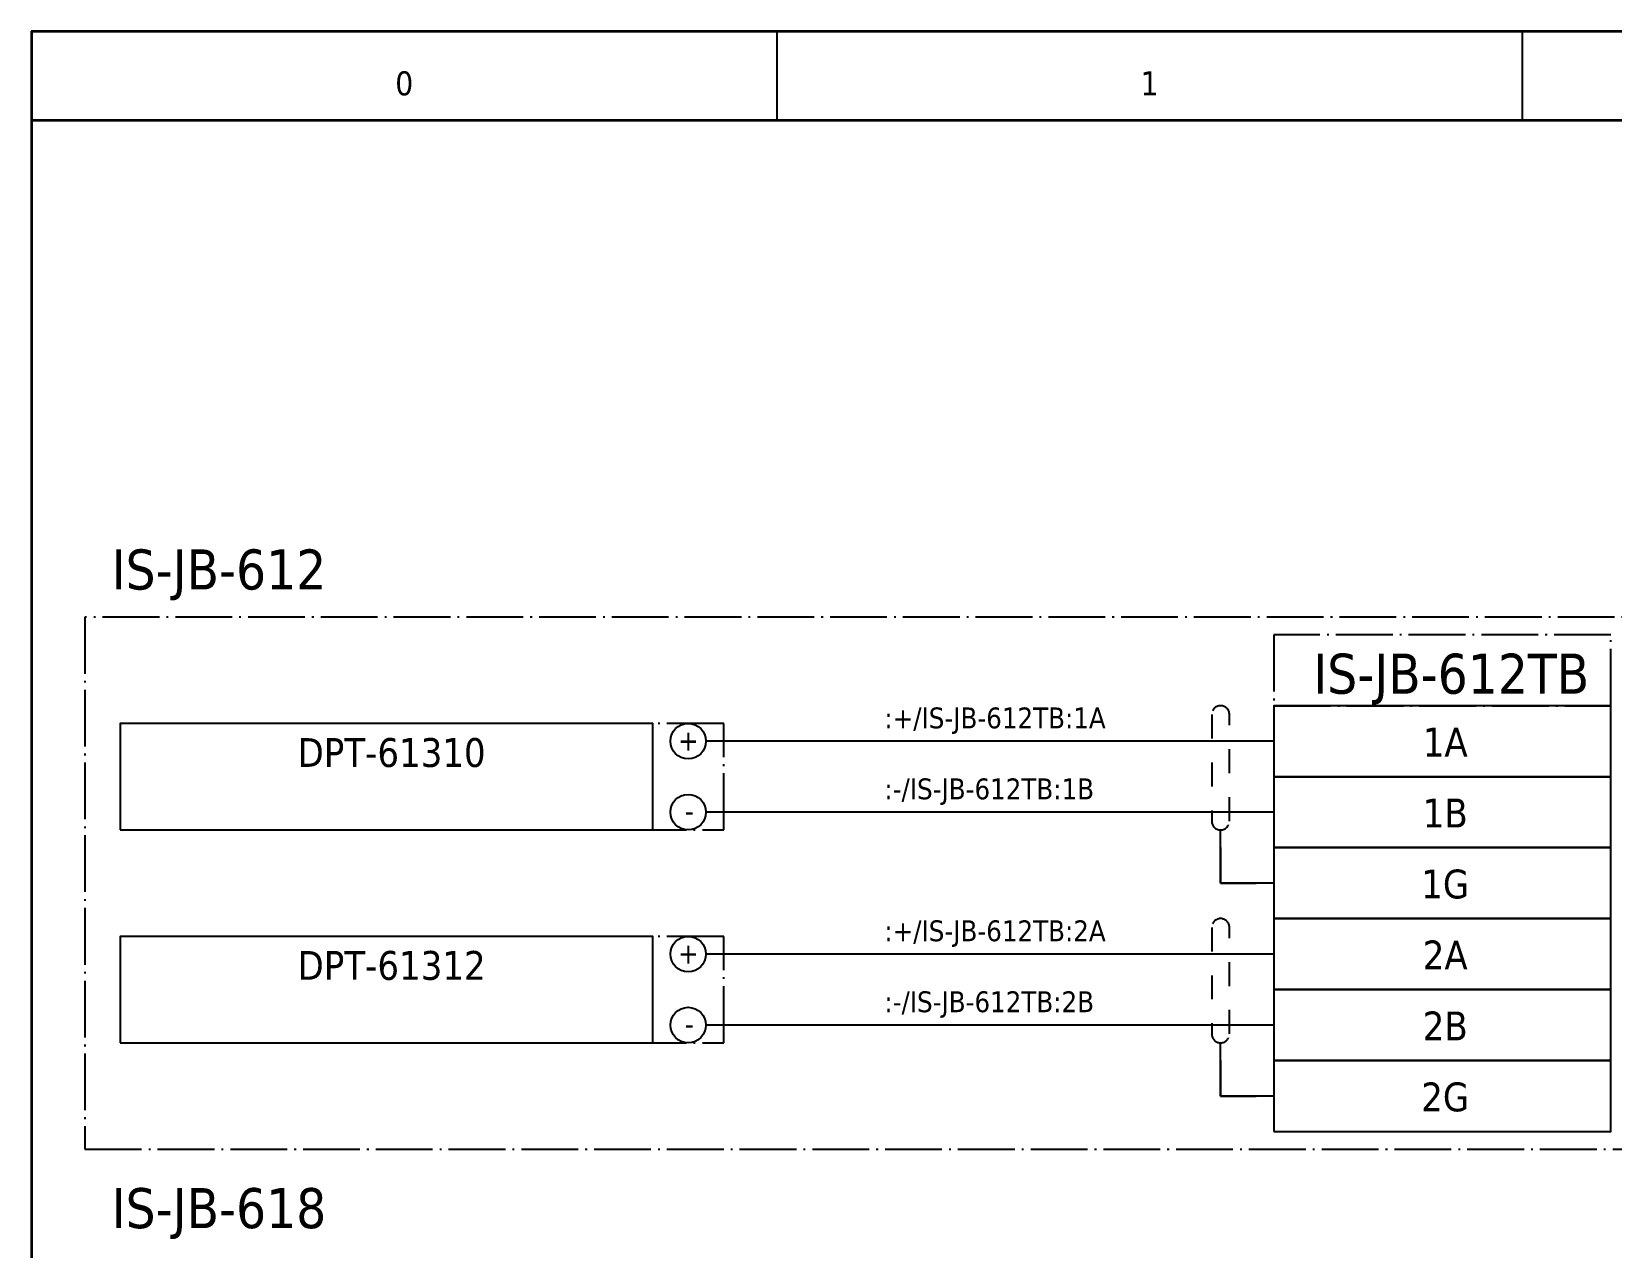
# Model space of a CAD drawing. Header units: millimetres. Extents: x 0 to 1792788, y -13 to 262234.
# Drawn here: x 0 to 89, y 228.5 to 297 of the extents above; entities that cross this region are included whole.
import ezdxf
from ezdxf.enums import TextEntityAlignment as Align

# ---------------------------------------------------------------- set-up
doc = ezdxf.new("R2010")
doc.units = ezdxf.units.MM
doc.linetypes.add('EPL_DASH', pattern=[1, 0.5, -0.5])
doc.linetypes.add('EPL_DASHDOT', pattern=[1, 0.8, -0.1, 0, -0.1])
for name, color, linetype, lineweight in [('EPLAN108', 5, 'Continuous', 35), ('EPLAN201', 7, 'Continuous', 35), ('EPLAN300', 5, 'Continuous', 25), ('EPLAN302', 5, 'Continuous', 25), ('EPLAN305', 5, 'Continuous', 25), ('EPLAN307', 134, 'EPL_DASHDOT', 25), ('EPLAN311', 7, 'Continuous', 25), ('EPLAN314', 5, 'EPL_DASH', 25), ('EPLAN400', 5, 'Continuous', 35), ('EPLAN405', 7, 'Continuous', 25), ('EPLAN421', 5, 'Continuous', 35), ('EPLAN433', 251, 'Continuous', 35), ('EPLAN440', 73, 'Continuous', 35), ('EPLAN451', 7, 'Continuous', 35), ('EPLAN452', 7, 'Continuous', 35), ('EPLAN453', 7, 'Continuous', 35), ('EPLAN500', 7, 'Continuous', 35), ('EPLAN501', 7, 'Continuous', 35), ('EPLAN502', 7, 'Continuous', 35), ('EPLAN503', 7, 'Continuous', 35), ('EPLAN504', 7, 'Continuous', 35), ('EPLAN546', 1, 'Continuous', 25)]:
    doc.layers.add(name, color=color, linetype=linetype, lineweight=lineweight)
doc.styles.add('Tahoma', font='')
doc.styles.get('Tahoma').set_extended_font_data('Tahoma')

# ---------------------------------------------------------------- blocks, each defined once
blk = doc.blocks.new('EPLFRAME')
at = {"layer": 'EPLAN201', "linetype": 'Continuous', "lineweight": 25, "ltscale": 4}
for p, q in [((42, 297), (42, 292)), ((84, 297), (84, 292))]:
    blk.add_line(p, q, dxfattribs=at)
at = {"layer": 'EPLAN201', "linetype": 'Continuous', "lineweight": 35, "ltscale": 4}
blk.add_line((0, 292), (420, 292), dxfattribs=at)
blk.add_lwpolyline([(0, 0), (420, 0), (420, 297), (0, 297)], close=True, dxfattribs=at)
at = {"layer": 'EPLAN451', "color": 7, "style": 'Tahoma'}
for tag, p, height in [('14_10014', (101, 12), 2.257), ('14_10015', (185, 12), 2.257), ('14_10011', (101, 5), 2.257), ('14_10013', (332, 5), 1.625), ('14_10151', (73, 1), 1.625), ('14_10300', (415, 1), 1.625)]:
    blk.add_attdef(tag, p, '', height=height, dxfattribs=at)
blk.add_attdef('4_25020', text='', height=1.625, dxfattribs=at).set_placement((413, 1), align=Align.RIGHT)
at = {"layer": 'EPLAN452', "color": 7, "style": 'Tahoma'}
for tag, p, height in [('4_11041', (1, 17), 2.257), ('4_11071[1]', (1, 13), 1.625), ('4_11074[1]', (21, 13), 1.625), ('4_11070[1]', (41, 13), 1.625), ('4_11024', (73, 13), 1.625), ('4_11011', (231, 12), 2.257), ('4_11030', (301, 12), 2.257), ('4_20132_1001', (374, 13), 1.625), ('4_11071[2]', (1, 9), 1.625), ('4_11074[2]', (21, 9), 1.625), ('4_11070[2]', (41, 9), 1.625), ('4_11022', (73, 9), 1.625), ('4_20134_1001', (374, 9), 1.625), ('4_11071[3]', (1, 5), 1.625), ('4_11074[3]', (21, 5), 1.625), ('4_11070[3]', (41, 5), 1.625), ('4_11080', (73, 5), 1.625), ('4_11059', (301, 5), 1.625)]:
    blk.add_attdef(tag, p, '', height=height, dxfattribs=at)
for tag, height, p in [('4_11040', 2.257, (419, 17)), ('4_11000', 1.625, (419, 5)), ('4_11085', 1.625, (141, 1)), ('4_11086', 1.625, (183, 1))]:
    blk.add_attdef(tag, text='', height=height, dxfattribs=at).set_placement(p, align=Align.RIGHT)
at = {"layer": 'EPLAN453', "color": 7, "style": 'Tahoma'}
for tag, p in [('53_19005_1', (21, 293)), ('53_19005', (63, 293)), ('53_19005_8', (105, 293)), ('53_19005_6', (147, 293)), ('53_19005_7', (189, 293)), ('53_19005_9', (231, 293)), ('53_19005_3', (273, 293)), ('53_19005_2', (315, 293)), ('53_19005_4', (357, 293)), ('53_19005_5', (399, 293))]:
    blk.add_attdef(tag, text='', height=1.355, dxfattribs=at).set_placement(p, align=Align.BOTTOM_CENTER)
blk = doc.blocks.new('EPLSYM_LibrarySPECIAL_en_US_Symbol427_Variant5_Placement1_48')
at = {"layer": 'EPLAN421', "color": 5, "style": 'Tahoma'}
for tag, p in [('17_20029[1]', (-0.9525, 3.335)), ('17_20029[2]', (20.0025, 3.335))]:
    blk.add_attdef(tag, text='', height=1.1739, dxfattribs=at).set_placement(p, align=Align.BOTTOM_RIGHT)
at = {"layer": 'EPLAN433', "color": 251, "style": 'Tahoma'}
blk.add_attdef('17_20406_1', text='', height=1.6254, dxfattribs=at).set_placement((0.9525, 1.5875), align=Align.BOTTOM_RIGHT)
blk.add_attdef('17_20406', text='', height=1.6254, dxfattribs=at).set_placement((0.9525, 1.5875), align=Align.BOTTOM_LEFT)
blk = doc.blocks.new('EPLSYM_LibrarySPECIAL_en_US_Symbol427_Variant5_Placement1_49')
at = {"layer": 'EPLAN421', "color": 5, "style": 'Tahoma'}
for tag, p in [('17_20029[1]', (-0.9525, 3.335)), ('17_20029[2]', (20.0025, 3.335))]:
    blk.add_attdef(tag, text='', height=1.1739, dxfattribs=at).set_placement(p, align=Align.BOTTOM_RIGHT)
at = {"layer": 'EPLAN433', "color": 251, "style": 'Tahoma'}
blk.add_attdef('17_20406_1', text='', height=1.6254, dxfattribs=at).set_placement((0.9525, 1.5875), align=Align.BOTTOM_RIGHT)
blk.add_attdef('17_20406', text='', height=1.6254, dxfattribs=at).set_placement((0.9525, 1.5875), align=Align.BOTTOM_LEFT)
blk = doc.blocks.new('EPLSYM_LibrarySPECIAL_en_US_Symbol427_Variant5_Placement1_50')
at = {"layer": 'EPLAN421', "color": 5, "style": 'Tahoma'}
for tag, p in [('17_20029[1]', (-0.9525, 3.335)), ('17_20029[2]', (20.0025, 3.335))]:
    blk.add_attdef(tag, text='', height=1.1739, dxfattribs=at).set_placement(p, align=Align.BOTTOM_RIGHT)
at = {"layer": 'EPLAN433', "color": 251, "style": 'Tahoma'}
blk.add_attdef('17_20406_1', text='', height=1.6254, dxfattribs=at).set_placement((0.9525, 1.5875), align=Align.BOTTOM_RIGHT)
blk.add_attdef('17_20406', text='', height=1.6254, dxfattribs=at).set_placement((0.9525, 1.5875), align=Align.BOTTOM_LEFT)
blk = doc.blocks.new('EPLSYM_LibrarySPECIAL_en_US_Symbol427_Variant5_Placement1_51')
at = {"layer": 'EPLAN421', "color": 5, "style": 'Tahoma'}
for tag, p in [('17_20029[1]', (-0.9525, 3.335)), ('17_20029[2]', (20.0025, 3.335))]:
    blk.add_attdef(tag, text='', height=1.1739, dxfattribs=at).set_placement(p, align=Align.BOTTOM_RIGHT)
at = {"layer": 'EPLAN433', "color": 251, "style": 'Tahoma'}
blk.add_attdef('17_20406_1', text='', height=1.6254, dxfattribs=at).set_placement((0.9525, 1.5875), align=Align.BOTTOM_RIGHT)
blk.add_attdef('17_20406', text='', height=1.6254, dxfattribs=at).set_placement((0.9525, 1.5875), align=Align.BOTTOM_LEFT)
blk = doc.blocks.new('EPLSYM_LibrarySPECIAL_Symbol2_Variant0_Placement1')
at = {"layer": 'EPLAN307', "lineweight": 25, "ltscale": 4}
blk.add_lwpolyline([(0, -6), (34, -6), (34, 0), (0, 0)], close=True, dxfattribs=at)
at = {"layer": 'EPLAN400', "color": 5, "style": 'Tahoma'}
blk.add_attdef('88_20010', text='', height=2.2575, dxfattribs=at).set_placement((-1.5, -0.9515), align=Align.TOP_RIGHT)
at = {"layer": 'EPLAN500', "color": 7, "style": 'Tahoma'}
blk.add_attdef('88_20027', text='', height=1.6254, dxfattribs=at).set_placement((-1.5, -4.57508), align=Align.TOP_RIGHT)
at = {"layer": 'EPLAN501', "color": 7, "style": 'Tahoma'}
blk.add_attdef('88_20011', text='', height=1.6254, dxfattribs=at).set_placement((-1.5, -9.97508), align=Align.TOP_RIGHT)
at = {"layer": 'EPLAN502', "color": 7, "style": 'Tahoma'}
blk.add_attdef('88_20025', text='', height=1.6254, dxfattribs=at).set_placement((-1.5, -12.67508), align=Align.TOP_RIGHT)
at = {"layer": 'EPLAN503', "color": 7, "style": 'Tahoma'}
blk.add_attdef('88_20024', text='', height=1.6254, dxfattribs=at).set_placement((-1.5, -15.37508), align=Align.TOP_RIGHT)
at = {"layer": 'EPLAN504', "color": 7, "style": 'Tahoma'}
blk.add_attdef('88_20901[1]', text='', height=1.6254, dxfattribs=at).set_placement((-1.5, -7.27508), align=Align.TOP_RIGHT)
blk = doc.blocks.new('EPLSYM_LibrarySPECIAL_Symbol0_Variant0_Placement1')
at = {"layer": 'EPLAN305', "lineweight": 25, "ltscale": 4}
blk.add_lwpolyline([(0, -6), (30, -6), (30, 0), (0, 0)], close=True, dxfattribs=at)
at = {"layer": 'EPLAN400', "color": 5, "style": 'Tahoma'}
blk.add_attdef('17_20010', text='', height=2.2575, dxfattribs=at).set_placement((-1.5, -0.9515), align=Align.TOP_RIGHT)
at = {"layer": 'EPLAN440', "color": 73, "style": 'Tahoma'}
blk.add_attdef('17_20300', text='', height=1.6254, dxfattribs=at).set_placement((-1.5, -4.57508), align=Align.TOP_RIGHT)
at = {"layer": 'EPLAN500', "color": 7, "style": 'Tahoma'}
blk.add_attdef('17_20027', text='', height=1.6254, dxfattribs=at).set_placement((-1.5, -7.27508), align=Align.TOP_RIGHT)
at = {"layer": 'EPLAN501', "color": 7, "style": 'Tahoma'}
blk.add_attdef('17_20011', text='', height=1.6254, dxfattribs=at).set_placement((-1.5, -12.67508), align=Align.TOP_RIGHT)
at = {"layer": 'EPLAN502', "color": 7, "style": 'Tahoma'}
blk.add_attdef('17_20025', text='', height=1.6254, dxfattribs=at).set_placement((-1.5, -15.37508), align=Align.TOP_RIGHT)
at = {"layer": 'EPLAN503', "color": 7, "style": 'Tahoma'}
blk.add_attdef('17_20024', text='', height=1.6254, dxfattribs=at).set_placement((-1.5, -18.07508), align=Align.TOP_RIGHT)
at = {"layer": 'EPLAN504', "color": 7, "style": 'Tahoma'}
blk.add_attdef('17_20901[1]', text='', height=1.6254, dxfattribs=at).set_placement((-1.5, -9.97508), align=Align.TOP_RIGHT)
blk = doc.blocks.new('EPLSYM_LibrarySPECIAL_Symbol17_Variant3_Placement1')
at = {"layer": 'EPLAN302', "lineweight": 25, "ltscale": 4}
blk.add_line((4, 0), (1, 0), dxfattribs=at)
blk.add_circle((0, 0), 1, dxfattribs=at)
at = {"layer": 'EPLAN421', "color": 5, "style": 'Tahoma'}
blk.add_attdef('17_20039', text='', height=1.174, dxfattribs=at).set_placement((3, 1), align=Align.BOTTOM_RIGHT)
blk = doc.blocks.new('EPLSYM_LibrarySPECIAL_Symbol2_Variant0_Placement1_1')
at = {"layer": 'EPLAN307', "lineweight": 25, "ltscale": 4}
blk.add_lwpolyline([(0, -6), (34, -6), (34, 0), (0, 0)], close=True, dxfattribs=at)
at = {"layer": 'EPLAN400', "color": 5, "style": 'Tahoma'}
blk.add_attdef('88_20010', text='', height=2.2575, dxfattribs=at).set_placement((-1.5, -0.9515), align=Align.TOP_RIGHT)
at = {"layer": 'EPLAN500', "color": 7, "style": 'Tahoma'}
blk.add_attdef('88_20027', text='', height=1.6254, dxfattribs=at).set_placement((-1.5, -4.57508), align=Align.TOP_RIGHT)
at = {"layer": 'EPLAN501', "color": 7, "style": 'Tahoma'}
blk.add_attdef('88_20011', text='', height=1.6254, dxfattribs=at).set_placement((-1.5, -9.97508), align=Align.TOP_RIGHT)
at = {"layer": 'EPLAN502', "color": 7, "style": 'Tahoma'}
blk.add_attdef('88_20025', text='', height=1.6254, dxfattribs=at).set_placement((-1.5, -12.67508), align=Align.TOP_RIGHT)
at = {"layer": 'EPLAN503', "color": 7, "style": 'Tahoma'}
blk.add_attdef('88_20024', text='', height=1.6254, dxfattribs=at).set_placement((-1.5, -15.37508), align=Align.TOP_RIGHT)
at = {"layer": 'EPLAN504', "color": 7, "style": 'Tahoma'}
blk.add_attdef('88_20901[1]', text='', height=1.6254, dxfattribs=at).set_placement((-1.5, -7.27508), align=Align.TOP_RIGHT)
blk = doc.blocks.new('EPLSYM_LibrarySPECIAL_Symbol0_Variant0_Placement1_1')
at = {"layer": 'EPLAN305', "lineweight": 25, "ltscale": 4}
blk.add_lwpolyline([(0, -6), (30, -6), (30, 0), (0, 0)], close=True, dxfattribs=at)
at = {"layer": 'EPLAN400', "color": 5, "style": 'Tahoma'}
blk.add_attdef('17_20010', text='', height=2.2575, dxfattribs=at).set_placement((-1.5, -0.9515), align=Align.TOP_RIGHT)
at = {"layer": 'EPLAN440', "color": 73, "style": 'Tahoma'}
blk.add_attdef('17_20300', text='', height=1.6254, dxfattribs=at).set_placement((-1.5, -4.57508), align=Align.TOP_RIGHT)
at = {"layer": 'EPLAN500', "color": 7, "style": 'Tahoma'}
blk.add_attdef('17_20027', text='', height=1.6254, dxfattribs=at).set_placement((-1.5, -7.27508), align=Align.TOP_RIGHT)
at = {"layer": 'EPLAN501', "color": 7, "style": 'Tahoma'}
blk.add_attdef('17_20011', text='', height=1.6254, dxfattribs=at).set_placement((-1.5, -12.67508), align=Align.TOP_RIGHT)
at = {"layer": 'EPLAN502', "color": 7, "style": 'Tahoma'}
blk.add_attdef('17_20025', text='', height=1.6254, dxfattribs=at).set_placement((-1.5, -15.37508), align=Align.TOP_RIGHT)
at = {"layer": 'EPLAN503', "color": 7, "style": 'Tahoma'}
blk.add_attdef('17_20024', text='', height=1.6254, dxfattribs=at).set_placement((-1.5, -18.07508), align=Align.TOP_RIGHT)
at = {"layer": 'EPLAN504', "color": 7, "style": 'Tahoma'}
blk.add_attdef('17_20901[1]', text='', height=1.6254, dxfattribs=at).set_placement((-1.5, -9.97508), align=Align.TOP_RIGHT)
blk = doc.blocks.new('EPLSYM_LibrarySPECIAL_en_US_Symbol427_Variant5_Placement1_52')
at = {"layer": 'EPLAN421', "color": 5, "style": 'Tahoma'}
for tag, p in [('17_20029[1]', (-0.9525, 3.335)), ('17_20029[2]', (20.0025, 3.335))]:
    blk.add_attdef(tag, text='', height=1.1739, dxfattribs=at).set_placement(p, align=Align.BOTTOM_RIGHT)
at = {"layer": 'EPLAN433', "color": 251, "style": 'Tahoma'}
blk.add_attdef('17_20406_1', text='', height=1.6254, dxfattribs=at).set_placement((0.9525, 1.5875), align=Align.BOTTOM_RIGHT)
blk.add_attdef('17_20406', text='', height=1.6254, dxfattribs=at).set_placement((0.9525, 1.5875), align=Align.BOTTOM_LEFT)
blk = doc.blocks.new('EPLSYM_LibrarySPECIAL_en_US_Symbol427_Variant5_Placement1_53')
at = {"layer": 'EPLAN421', "color": 5, "style": 'Tahoma'}
for tag, p in [('17_20029[1]', (-0.9525, 3.335)), ('17_20029[2]', (20.0025, 3.335))]:
    blk.add_attdef(tag, text='', height=1.1739, dxfattribs=at).set_placement(p, align=Align.BOTTOM_RIGHT)
at = {"layer": 'EPLAN433', "color": 251, "style": 'Tahoma'}
blk.add_attdef('17_20406_1', text='', height=1.6254, dxfattribs=at).set_placement((0.9525, 1.5875), align=Align.BOTTOM_RIGHT)
blk.add_attdef('17_20406', text='', height=1.6254, dxfattribs=at).set_placement((0.9525, 1.5875), align=Align.BOTTOM_LEFT)
blk = doc.blocks.new('EPLSYM_LibrarySPECIAL_Symbol5_Variant1_Placement1')
at = {"layer": 'EPLAN314', "ltscale": 2.7}
for p, q in [((-0.5, 6.5), (-0.5, 0.5)), ((0.5, 0.5), (0.5, 6.5))]:
    blk.add_line(p, q, dxfattribs=at)
for centre, start, end in [((0, 6.5), 0, 180), ((0, 0.5), 180, 0)]:
    blk.add_arc(centre, 0.5, start, end, dxfattribs=at)
blk = doc.blocks.new('EPLSYM_LibrarySPECIAL_Symbol5_Variant1_Placement1_1')
at = {"layer": 'EPLAN314', "ltscale": 2.7}
for p, q in [((-0.5, 6.5), (-0.5, 0.5)), ((0.5, 0.5), (0.5, 6.5))]:
    blk.add_line(p, q, dxfattribs=at)
for centre, start, end in [((0, 6.5), 0, 180), ((0, 0.5), 180, 0)]:
    blk.add_arc(centre, 0.5, start, end, dxfattribs=at)
blk = doc.blocks.new('EPLSYM_LibrarySPECIAL_Symbol308_Variant0_Placement0')
at = {"layer": 'EPLAN405', "color": 7, "style": 'Tahoma'}
for tag, p in [('17_31011', (1.5, 6.35)), ('17_31002', (1.5, 0.5))]:
    blk.add_attdef(tag, text='', height=1.174, dxfattribs=at).set_placement(p, align=Align.BOTTOM_LEFT)
for tag, p in [('17_31004', (1.5, 4.4)), ('17_31003', (1.5, 2.45))]:
    blk.add_attdef(tag, p, '', height=1.174, dxfattribs=at)
blk = doc.blocks.new('EPLSYM_LibrarySPECIAL_Symbol2_Variant0_Placement1_18')
at = {"layer": 'EPLAN400', "color": 5, "style": 'Tahoma'}
blk.add_attdef('88_20010', text='', height=2.2575, dxfattribs=at).set_placement((-1.5, -0.9515), align=Align.TOP_RIGHT)
at = {"layer": 'EPLAN500', "color": 7, "style": 'Tahoma'}
blk.add_attdef('88_20027', text='', height=1.6254, dxfattribs=at).set_placement((-1.5, -4.57508), align=Align.TOP_RIGHT)
at = {"layer": 'EPLAN501', "color": 7, "style": 'Tahoma'}
blk.add_attdef('88_20011', text='', height=1.6254, dxfattribs=at).set_placement((-1.5, -9.97508), align=Align.TOP_RIGHT)
at = {"layer": 'EPLAN502', "color": 7, "style": 'Tahoma'}
blk.add_attdef('88_20025', text='', height=1.6254, dxfattribs=at).set_placement((-1.5, -12.67508), align=Align.TOP_RIGHT)
at = {"layer": 'EPLAN503', "color": 7, "style": 'Tahoma'}
blk.add_attdef('88_20024', text='', height=1.6254, dxfattribs=at).set_placement((-1.5, -15.37508), align=Align.TOP_RIGHT)
at = {"layer": 'EPLAN504', "color": 7, "style": 'Tahoma'}
blk.add_attdef('88_20901[1]', text='', height=1.6254, dxfattribs=at).set_placement((-1.5, -7.27508), align=Align.TOP_RIGHT)
blk = doc.blocks.new('EPLSYM_LibrarySPECIAL_Symbol2_Variant0_Placement1_19')
at = {"layer": 'EPLAN307', "lineweight": 25, "ltscale": 4}
blk.add_lwpolyline([(0, -30), (119, -30), (119, 0), (0, 0)], close=True, dxfattribs=at)
at = {"layer": 'EPLAN400', "color": 5, "style": 'Tahoma'}
blk.add_attdef('88_20010', text='', height=2.2575, dxfattribs=at).set_placement((-1.5, -0.9515), align=Align.TOP_RIGHT)
at = {"layer": 'EPLAN500', "color": 7, "style": 'Tahoma'}
blk.add_attdef('88_20027', text='', height=1.6254, dxfattribs=at).set_placement((-1.5, -4.57508), align=Align.TOP_RIGHT)
at = {"layer": 'EPLAN501', "color": 7, "style": 'Tahoma'}
blk.add_attdef('88_20011', text='', height=1.6254, dxfattribs=at).set_placement((-1.5, -9.97508), align=Align.TOP_RIGHT)
at = {"layer": 'EPLAN502', "color": 7, "style": 'Tahoma'}
blk.add_attdef('88_20025', text='', height=1.6254, dxfattribs=at).set_placement((-1.5, -12.67508), align=Align.TOP_RIGHT)
at = {"layer": 'EPLAN503', "color": 7, "style": 'Tahoma'}
blk.add_attdef('88_20024', text='', height=1.6254, dxfattribs=at).set_placement((-1.5, -15.37508), align=Align.TOP_RIGHT)
at = {"layer": 'EPLAN504', "color": 7, "style": 'Tahoma'}
blk.add_attdef('88_20901[1]', text='', height=1.6254, dxfattribs=at).set_placement((-1.5, -7.27508), align=Align.TOP_RIGHT)

msp = doc.modelspace()

# ---------------------------------------------------------------- linework, layer by layer
at = {"layer": 'EPLAN300', "lineweight": 25, "ltscale": 4}
for points in [[(70, 255), (89, 255), (89, 259), (70, 259)], [(70, 251), (89, 251), (89, 255), (70, 255)], [(70, 247), (89, 247), (89, 251), (70, 251)], [(70, 243), (89, 243), (89, 247), (70, 247)], [(70, 239), (89, 239), (89, 243), (70, 243)], [(70, 235), (89, 235), (89, 239), (70, 239)]]:
    msp.add_lwpolyline(points, close=True, dxfattribs=at)
at = {"layer": 'EPLAN307', "lineweight": 25, "ltscale": 4}
msp.add_lwpolyline([(70, 259), (89, 259), (89, 263), (70, 263)], close=True, dxfattribs=at)
at = {"layer": 'EPLAN311', "ltscale": 4}
for p, q in [((70, 257), (39, 257)), ((70, 253), (39, 253)), ((70, 245), (39, 245)), ((70, 241), (39, 241))]:
    msp.add_line(p, q, dxfattribs=at)
at = {"layer": 'EPLAN311', "color": 1, "linetype": 'Continuous', "lineweight": 25, "ltscale": 4}
for p, q in [((67, 251), (67, 249)), ((67, 249), (69, 249)), ((67, 239), (67, 237)), ((67, 237), (69, 237))]:
    msp.add_line(p, q, dxfattribs=at)
at = {"layer": 'EPLAN546', "ltscale": 4}
for p, q in [((67, 249), (67, 252)), ((70, 249), (67, 249)), ((67, 237), (67, 240)), ((70, 237), (67, 237))]:
    msp.add_line(p, q, dxfattribs=at)

# ---------------------------------------------------------------- block references
ref = msp.add_blockref('EPLFRAME', (0, 0))
ref.add_attrib('53_19005', '1', dxfattribs={"layer": 'EPLAN453', "color": 7, "height": 1.355, "style": 'Tahoma'}).set_placement((63, 293), align=Align.BOTTOM_CENTER)
ref.add_attrib('53_19005_1', '0', dxfattribs={"layer": 'EPLAN453', "color": 7, "height": 1.355, "style": 'Tahoma'}).set_placement((21, 293), align=Align.BOTTOM_CENTER)
ref = msp.add_blockref('EPLSYM_LibrarySPECIAL_Symbol2_Variant0_Placement1_19', (3, 264))
ref.add_attrib('88_20010', 'IS-JB-612', dxfattribs={"layer": 'EPLAN400', "color": 5, "height": 2.2575, "style": 'Tahoma'}).set_placement((16.605, 267.809), align=Align.TOP_RIGHT)
ref = msp.add_blockref('EPLSYM_LibrarySPECIAL_Symbol308_Variant0_Placement0', (48, 257))
ref.add_attrib('17_31011', ':+/IS-JB-612TB:1A', dxfattribs={"layer": 'EPLAN405', "color": 7, "height": 1.1739, "style": 'Tahoma'}).set_placement((48.055, 257.374), align=Align.BOTTOM_LEFT)
for name, p in [('EPLSYM_LibrarySPECIAL_Symbol5_Variant1_Placement1', (67, 252)), ('EPLSYM_LibrarySPECIAL_Symbol2_Variant0_Placement1_1', (5, 258)), ('EPLSYM_LibrarySPECIAL_Symbol5_Variant1_Placement1_1', (67, 240)), ('EPLSYM_LibrarySPECIAL_Symbol2_Variant0_Placement1', (5, 246))]:
    msp.add_blockref(name, p)
ref = msp.add_blockref('EPLSYM_LibrarySPECIAL_Symbol0_Variant0_Placement1_1', (5, 258))
ref.add_attrib('17_20011', 'DPT-61310', dxfattribs={"layer": 'EPLAN501', "color": 7, "height": 1.6254, "style": 'Tahoma'}).set_placement((25.586, 257.175), align=Align.TOP_RIGHT)
ref = msp.add_blockref('EPLSYM_LibrarySPECIAL_Symbol17_Variant3_Placement1', (37, 257))
ref.add_attrib('17_20039', '+', dxfattribs={"layer": 'EPLAN421', "color": 5, "height": 1.174, "style": 'Tahoma'}).set_placement((37.591, 256.117), align=Align.BOTTOM_RIGHT)
ref = msp.add_blockref('EPLSYM_LibrarySPECIAL_en_US_Symbol427_Variant5_Placement1_50', (70, 257))
ref.add_attrib('17_20011', '1A', dxfattribs={"layer": 'EPLAN501', "color": 7, "height": 1.6254, "style": 'Tahoma'}).set_placement((79.661, 255.65), align=Align.BOTTOM_CENTER)
ref = msp.add_blockref('EPLSYM_LibrarySPECIAL_Symbol308_Variant0_Placement0', (48, 253))
ref.add_attrib('17_31011', ':-/IS-JB-612TB:1B', dxfattribs={"layer": 'EPLAN405', "color": 7, "height": 1.1739, "style": 'Tahoma'}).set_placement((48.055, 253.374), align=Align.BOTTOM_LEFT)
ref = msp.add_blockref('EPLSYM_LibrarySPECIAL_Symbol17_Variant3_Placement1', (37, 253))
ref.add_attrib('17_20039', '-', dxfattribs={"layer": 'EPLAN421', "color": 5, "height": 1.174, "style": 'Tahoma'}).set_placement((37.316, 252.132), align=Align.BOTTOM_RIGHT)
ref = msp.add_blockref('EPLSYM_LibrarySPECIAL_en_US_Symbol427_Variant5_Placement1_51', (70, 253))
ref.add_attrib('17_20011', '1B', dxfattribs={"layer": 'EPLAN501', "color": 7, "height": 1.6254, "style": 'Tahoma'}).set_placement((79.661, 251.65), align=Align.BOTTOM_CENTER)
ref = msp.add_blockref('EPLSYM_LibrarySPECIAL_en_US_Symbol427_Variant5_Placement1_52', (70, 249))
ref.add_attrib('17_20011', '1G', dxfattribs={"layer": 'EPLAN501', "color": 7, "height": 1.6254, "style": 'Tahoma'}).set_placement((79.661, 247.65), align=Align.BOTTOM_CENTER)
ref = msp.add_blockref('EPLSYM_LibrarySPECIAL_Symbol308_Variant0_Placement0', (48, 245))
ref.add_attrib('17_31011', ':+/IS-JB-612TB:2A', dxfattribs={"layer": 'EPLAN405', "color": 7, "height": 1.1739, "style": 'Tahoma'}).set_placement((48.055, 245.374), align=Align.BOTTOM_LEFT)
ref = msp.add_blockref('EPLSYM_LibrarySPECIAL_Symbol0_Variant0_Placement1', (5, 246))
ref.add_attrib('17_20011', 'DPT-61312', dxfattribs={"layer": 'EPLAN501', "color": 7, "height": 1.6254, "style": 'Tahoma'}).set_placement((25.586, 245.175), align=Align.TOP_RIGHT)
ref = msp.add_blockref('EPLSYM_LibrarySPECIAL_Symbol17_Variant3_Placement1', (37, 245))
ref.add_attrib('17_20039', '+', dxfattribs={"layer": 'EPLAN421', "color": 5, "height": 1.174, "style": 'Tahoma'}).set_placement((37.591, 244.117), align=Align.BOTTOM_RIGHT)
ref = msp.add_blockref('EPLSYM_LibrarySPECIAL_en_US_Symbol427_Variant5_Placement1_48', (70, 245))
ref.add_attrib('17_20011', '2A', dxfattribs={"layer": 'EPLAN501', "color": 7, "height": 1.6254, "style": 'Tahoma'}).set_placement((79.661, 243.65), align=Align.BOTTOM_CENTER)
ref = msp.add_blockref('EPLSYM_LibrarySPECIAL_Symbol308_Variant0_Placement0', (48, 241))
ref.add_attrib('17_31011', ':-/IS-JB-612TB:2B', dxfattribs={"layer": 'EPLAN405', "color": 7, "height": 1.1739, "style": 'Tahoma'}).set_placement((48.055, 241.374), align=Align.BOTTOM_LEFT)
ref = msp.add_blockref('EPLSYM_LibrarySPECIAL_Symbol17_Variant3_Placement1', (37, 241))
ref.add_attrib('17_20039', '-', dxfattribs={"layer": 'EPLAN421', "color": 5, "height": 1.174, "style": 'Tahoma'}).set_placement((37.316, 240.132), align=Align.BOTTOM_RIGHT)
ref = msp.add_blockref('EPLSYM_LibrarySPECIAL_en_US_Symbol427_Variant5_Placement1_49', (70, 241))
ref.add_attrib('17_20011', '2B', dxfattribs={"layer": 'EPLAN501', "color": 7, "height": 1.6254, "style": 'Tahoma'}).set_placement((79.661, 239.65), align=Align.BOTTOM_CENTER)
ref = msp.add_blockref('EPLSYM_LibrarySPECIAL_en_US_Symbol427_Variant5_Placement1_53', (70, 237))
ref.add_attrib('17_20011', '2G', dxfattribs={"layer": 'EPLAN501', "color": 7, "height": 1.6254, "style": 'Tahoma'}).set_placement((79.661, 235.65), align=Align.BOTTOM_CENTER)
ref = msp.add_blockref('EPLSYM_LibrarySPECIAL_Symbol2_Variant0_Placement1_18', (3, 228))
ref.add_attrib('88_20010', 'IS-JB-618', dxfattribs={"layer": 'EPLAN400', "color": 5, "height": 2.2575, "style": 'Tahoma'}).set_placement((16.605, 231.809), align=Align.TOP_RIGHT)

# ---------------------------------------------------------------- texts
at = {"layer": 'EPLAN108', "color": 5, "style": 'Tahoma'}
msp.add_text('IS-JB-612TB', height=2.2575, dxfattribs=at).set_placement((80, 259), align=Align.BOTTOM_CENTER)

doc.saveas('drawing.dxf')
